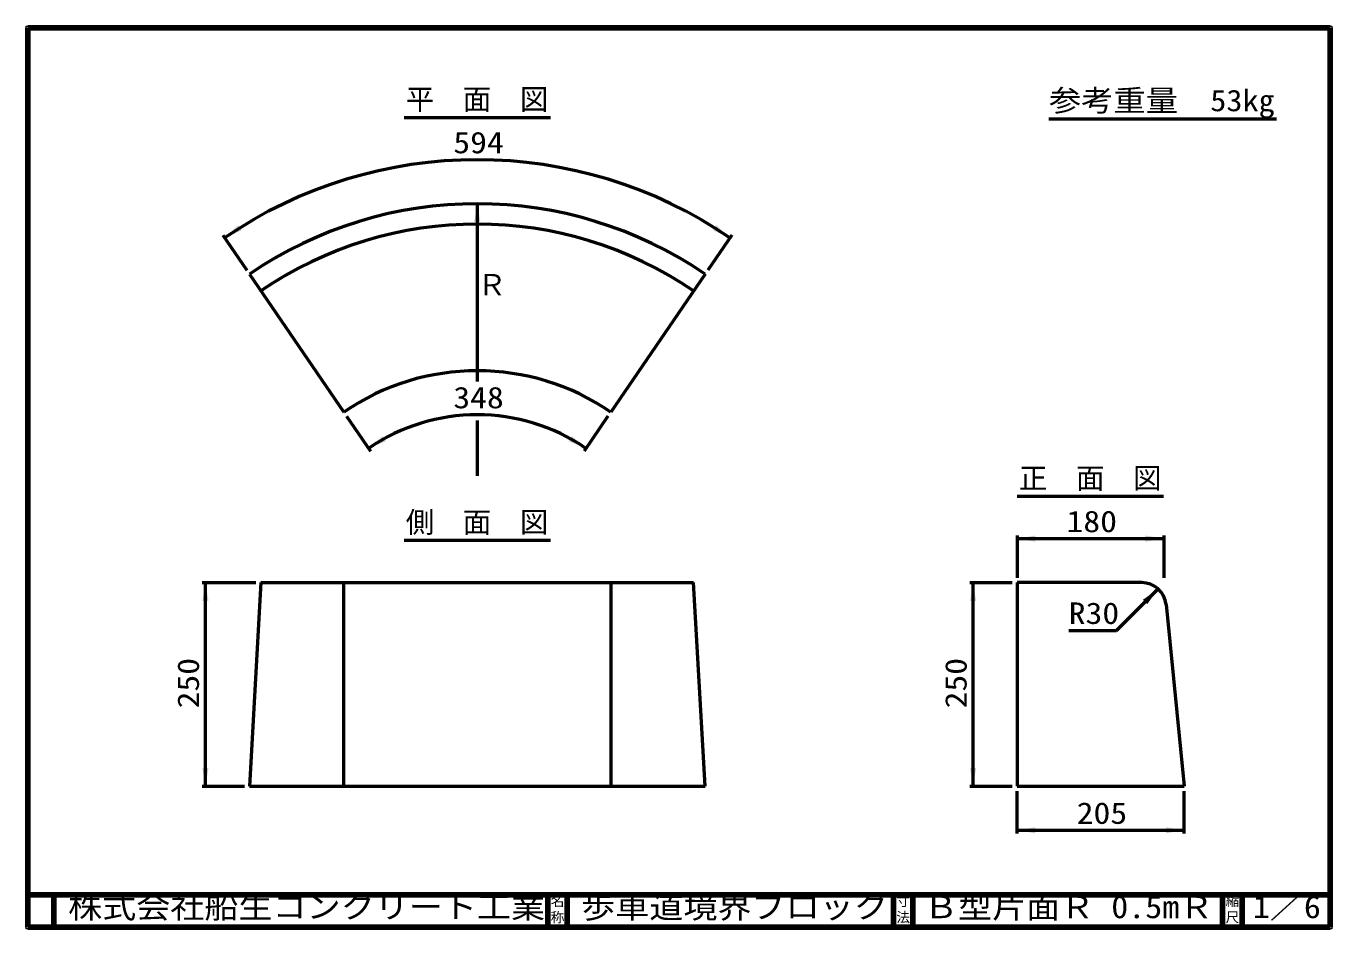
# Model space of a CAD drawing. Units: millimetres, scale not verified, with parts at other scales. Extents: x 100 to 4105, y 100 to 2870.
import ezdxf
from ezdxf.enums import TextEntityAlignment as Align

# ---------------------------------------------------------------- set-up
doc = ezdxf.new("R2010")
doc.units = ezdxf.units.MM
doc.header["$LTSCALE"] = 5
doc.layers.add('V-nasSTD', color=7, linetype='Continuous', lineweight=50)
doc.styles.add('ＭＳ ゴシック', font='')
doc.styles.get('ＭＳ ゴシック').set_extended_font_data('MS Gothic')

msp = doc.modelspace()

# ---------------------------------------------------------------- hatches: boundary and pattern name
at = {"layer": 'V-nasSTD'}
for points in [[(1493.125, 2268.75), (1483.75, 2325), (1474.375, 2268.75)], [(760.978, 2243.232), (708.778, 2220.273), (750.711, 2258.921)], [(2206.522, 2243.232), (2258.722, 2220.273), (2216.789, 2258.921)], [(1203.416, 1595.98), (1150.611, 1574.448), (1193.578, 1611.942)], [(1764.084, 1595.98), (1816.889, 1574.448), (1773.922, 1611.942)], [(3195.803, 1288.125), (3139.553, 1297.5), (3195.803, 1306.875)], [(3533.303, 1288.125), (3589.553, 1297.5), (3533.303, 1306.875)], [(659.38, 1106.25), (650.005, 1162.5), (640.63, 1106.25)], [(3013.928, 1106.25), (3004.553, 1162.5), (2995.178, 1106.25)], [(3538.859, 1096.705), (3572.004, 1143.109), (3525.601, 1109.963)], [(659.38, 593.75), (650.005, 537.5), (640.63, 593.75)], [(3013.928, 593.75), (3004.553, 537.5), (2995.178, 593.75)], [(3195.803, 411.875), (3139.553, 402.5), (3195.803, 393.125)], [(3595.803, 411.875), (3652.053, 402.5), (3595.803, 393.125)]]:
    msp.add_hatch(color=256, dxfattribs=at).paths.add_polyline_path(points)

# ---------------------------------------------------------------- linework, layer by layer
at = {"layer": 'V-nasSTD', "lineweight": 100}
for p, q in [((105, 2865), (105, 105)), ((4100, 2865), (105, 2865)), ((4100, 105), (4100, 2865)), ((105, 205), (4100, 205)), ((185, 205), (185, 105)), ((1700, 205), (1700, 105)), ((1760, 205), (1760, 105)), ((2760, 205), (2760, 105)), ((2820, 205), (2820, 105)), ((3770, 205), (3770, 105)), ((3830, 205), (3830, 105)), ((105, 105), (4100, 105))]:
    msp.add_line(p, q, dxfattribs=at)
at = {"layer": 'V-nasSTD'}
for p, q in [((1259.375, 2590), (1708.125, 2590)), ((3935, 2584.806), (3237, 2584.806)), ((1483.75, 2325), (1483.75, 1780)), ((703.132, 2228.526), (776.535, 2121.233)), ((2264.368, 2228.526), (2190.965, 2121.233)), ((785.005, 2108.853), (1074.384, 1685.868)), ((2182.495, 2108.853), (1893.116, 1685.868)), ((1082.854, 1673.488), (1156.257, 1566.195)), ((1483.75, 1660), (1483.75, 1490)), ((1884.646, 1673.488), (1811.243, 1566.195)), ((3140.178, 1427.5), (3588.928, 1427.5)), ((1259.375, 1292.5), (1708.125, 1292.5)), ((3139.553, 1307.5), (3139.553, 1177.5)), ((3139.553, 1297.5), (3589.553, 1297.5)), ((3589.553, 1307.5), (3589.553, 1177.5)), ((640.005, 1162.5), (805.005, 1162.5)), ((650.005, 537.5), (650.005, 1162.5)), ((820.295, 1162.5), (785.005, 537.5)), ((820.295, 1162.5), (2147.205, 1162.5)), ((1074.384, 537.5), (1074.384, 1162.5)), ((1893.116, 1162.5), (1893.116, 537.5)), ((2182.495, 537.5), (2147.205, 1162.5)), ((2994.553, 1162.5), (3124.553, 1162.5)), ((3004.553, 537.5), (3004.553, 1162.5)), ((3139.553, 1162.5), (3139.553, 537.5)), ((3521.679, 1162.5), (3139.553, 1162.5)), ((3444.725, 1015.83), (3572.004, 1143.109)), ((3596.307, 1094.963), (3652.053, 537.5)), ((3297.725, 1015.83), (3444.725, 1015.83)), ((640.005, 537.5), (770.005, 537.5)), ((785.005, 537.5), (2182.495, 537.5)), ((2994.553, 537.5), (3124.553, 537.5)), ((3139.553, 537.5), (3652.053, 537.5)), ((3139.553, 392.5), (3139.553, 522.5)), ((3652.053, 392.5), (3652.053, 522.5)), ((3139.553, 402.5), (3652.053, 402.5))]:
    msp.add_line(p, q, dxfattribs=at)
at = {"layer": 'V-nasSTD', "lineweight": 13}
msp.add_lwpolyline([(100, 100), (100, 2870), (4105, 2870), (4105, 100)], close=True, dxfattribs=at)
at = {"layer": 'V-nasSTD'}
for centre, radius, start, end in [((1483.75, 1087.5), 1372.5, 55.62253, 124.37747), ((1483.75, 1087.5), 1237.5, 55.62253, 124.37747), ((1483.75, 1087.5), 1175, 55.62253, 124.37747), ((1483.75, 1087.5), 725, 55.62253, 124.37747), ((1483.75, 1087.5), 590, 55.62253, 124.37747), ((3521.679, 1087.5), 75, 5.71059, 90)]:
    msp.add_arc(centre, radius, start, end, dxfattribs=at)

# ---------------------------------------------------------------- texts
at = {"layer": 'V-nasSTD', "style": 'ＭＳ ゴシック', "width": 1.1}
for s, height, p in [('参考重量\u300053kg', 65.98, (3237, 2674.806)), ('株式会社船生コンクリート工業', 69.65, (228.75, 202.5)), ('歩車道境界ブロック', 69.65, (1802.5, 202.5)), ('Ｂ型片面Ｒ 0.5mＲ', 69.65, (2853.75, 202.5)), ('1／6', 69.65, (3862.5, 202.582))]:
    msp.add_text(s, height=height, dxfattribs=at).set_placement(p, align=Align.TOP_LEFT)
at = {"layer": 'V-nasSTD', "style": 'ＭＳ ゴシック'}
for s, height, p in [('平\u3000面\u3000図', 64.15, (1264.375, 2677.5)), ('正\u3000面\u3000図', 64.15, (3145.178, 1515)), ('側\u3000面\u3000図', 64.15, (1264.375, 1380)), ('名', 30.79, (1708.982, 200.999)), ('寸', 30.79, (2768.982, 200.999)), ('縮', 30.79, (3778.982, 200.999)), ('称', 30.79, (1708.976, 151.01)), ('法', 30.79, (2768.976, 151.01)), ('尺', 30.79, (3778.976, 151.01))]:
    msp.add_text(s, height=height, dxfattribs=at).set_placement(p, align=Align.TOP_LEFT)
at = {"layer": 'V-nasSTD', "style": 'ＭＳ ゴシック', "width": 1.15}
for s, p in [('594', (1410.25, 2460)), ('348', (1410.25, 1677.5)), ('180', (3291.053, 1297.5)), ('R30', (3297.725, 1015.83)), ('205', (3322.303, 402.5))]:
    msp.add_text(s, height=65.98, dxfattribs=at).set_placement(p, align=Align.BOTTOM_LEFT)
at = {"layer": 'V-nasSTD', "style": 'ＭＳ ゴシック'}
msp.add_text('Ｒ', height=65.98, dxfattribs=at).set_placement((1483.75, 2023.75), align=Align.BOTTOM_LEFT)
at = {"layer": 'V-nasSTD', "style": 'ＭＳ ゴシック', "width": 1.15}
for p in [(650.005, 776.5), (3004.553, 776.5)]:
    msp.add_text('250', height=65.98, rotation=90, dxfattribs=at).set_placement(p, align=Align.BOTTOM_LEFT)

doc.saveas('drawing.dxf')
